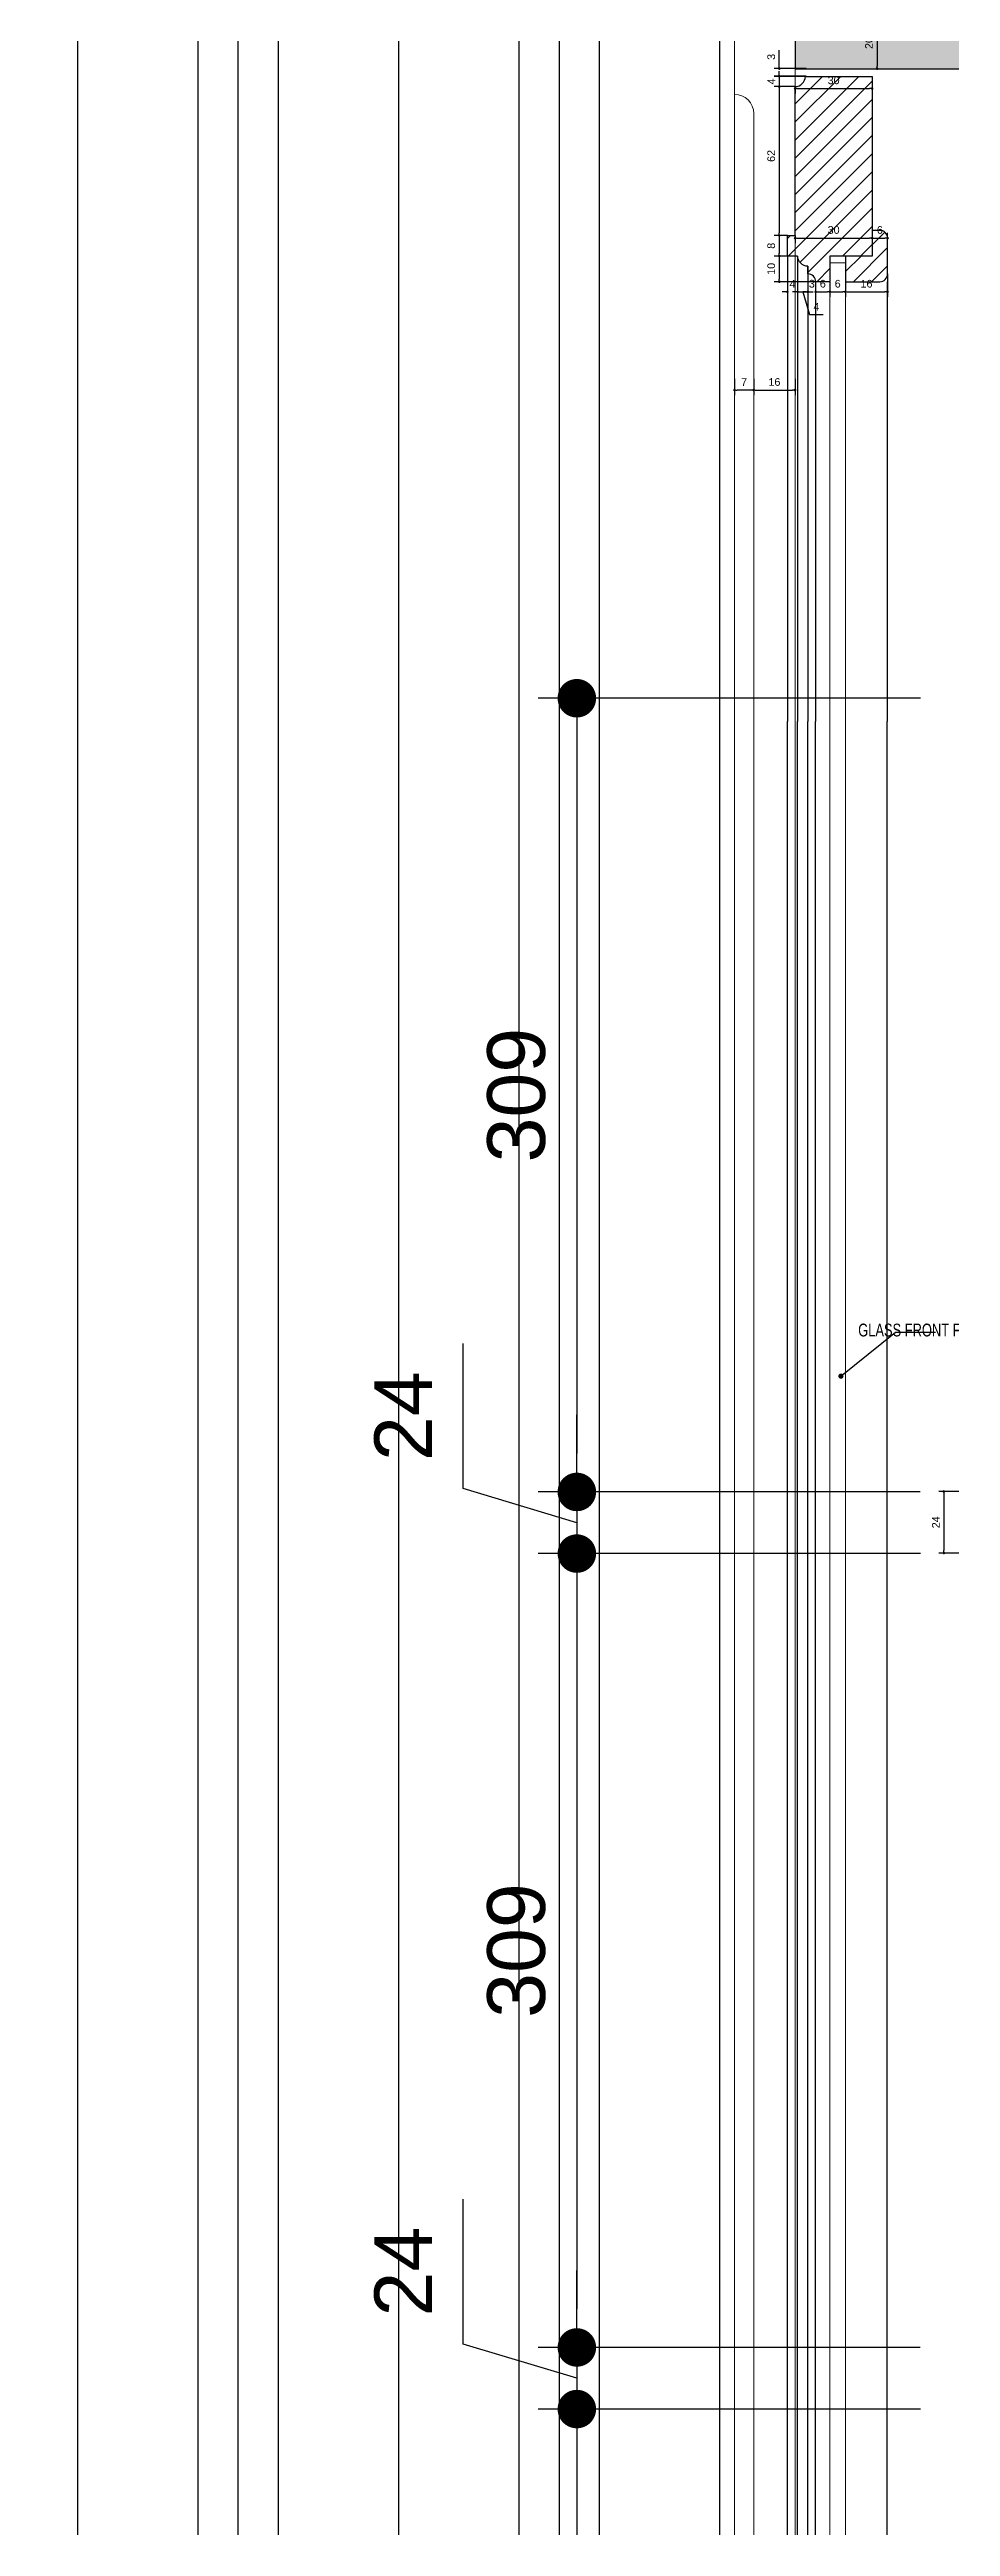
# Model space of a CAD drawing. Header units: inches. Extents: x 274057 to 444617, y 490067 to 635630.
# Drawn here: x 373036 to 373387, y 518202 to 519167 of the extents above; entities that cross this region are included whole.
import ezdxf

# ---------------------------------------------------------------- set-up
doc = ezdxf.new("R2010")
doc.units = ezdxf.units.IN
doc.header["$MEASUREMENT"] = 0
doc.linetypes.add('HIDDEN', pattern=[0.375, 0.25, -0.125])
for name, color, linetype in [('CQ curtains and frames', 252, 'Continuous'), ('CQ PANEL DIMENSION', 1, 'Continuous'), ('CQ Sheet text', 3, 'Continuous'), ('CQ SPOT DETAILS', 40, 'Continuous'), ('CQ Wood Section', 60, 'Continuous'), ('Layer7', 8, 'Continuous'), ('WOOD 01', 34, 'Continuous')]:
    doc.layers.add(name, color=color, linetype=linetype)
doc.layers.add('CQ wooh hatch', color=8, linetype='HIDDEN', lineweight=18)
doc.layers.add('Glass', color=4, linetype='Continuous', lineweight=0)
doc.styles.add('DIM 50', font='romans.shx', dxfattribs={"width": 0.75, "height": 100})
doc.styles.get("Standard").update_dxf_attribs({"font": 'arial.ttf'})
doc.dimstyles.new('chester 15', dxfattribs={"dimscale": 0.15, "dimtxt": 150, "dimasz": 100, "dimexe": 100, "dimexo": 0, "dimgap": 80, "dimtad": 1, "dimdec": 0, "dimzin": 0, "dimdsep": 46, "dimtxsty": 'Standard', "dimblk": 'DOT', "dimcen": 100, "dimclrd": 1, "dimclre": 1, "dimclrt": 3, "dimadec": 0, "dimazin": 0, "dimtfac": 1, "dimtdec": 0, "dimtofl": 0, "dimtmove": 0, "dimatfit": 3, "dimfxl": 1, "dimtolj": 1, "dimtzin": 0, "dimlwd": -1, "dimarcsym": 0})
doc.dimstyles.new('CQ 2', dxfattribs={"dimscale": 0.02, "dimtxt": 150, "dimasz": 50, "dimexe": 100, "dimexo": 0, "dimgap": 80, "dimtad": 1, "dimdec": 0, "dimzin": 0, "dimdsep": 46, "dimtxsty": 'Standard', "dimblk": 'DOT', "dimcen": 100, "dimclrd": 1, "dimclre": 1, "dimclrt": 3, "dimadec": 0, "dimazin": 0, "dimtfac": 1, "dimtdec": 0, "dimtofl": 0, "dimtmove": 0, "dimatfit": 3, "dimfxl": 1, "dimtolj": 1, "dimtzin": 0, "dimlwd": -1, "dimarcsym": 0})
doc.dimstyles.get("Standard").update_dxf_attribs({"dimtxt": 0.18, "dimasz": 0.18, "dimexe": 0.18, "dimexo": 0.0625, "dimgap": 0.09, "dimtad": 0, "dimtih": 1, "dimtoh": 1, "dimdec": 4, "dimzin": 0, "dimdsep": 46, "dimtxsty": 'Standard', "dimcen": 0.09, "dimadec": 0, "dimazin": 0, "dimtfac": 1, "dimtdec": 4, "dimtofl": 0, "dimtmove": 0, "dimatfit": 3, "dimfxl": 1, "dimtolj": 1, "dimtzin": 0, "dimarcsym": 0})

# ---------------------------------------------------------------- blocks, each defined once
blk = doc.blocks.new('_Dot')
at = {"color": 0, "linetype": 'ByBlock', "lineweight": -2}
blk.add_line((-0.5, 0), (-1, 0), dxfattribs=at)
at = {"color": 0, "linetype": 'ByBlock', "const_width": 0.5}
blk.add_lwpolyline([(-0.25, 0, 1), (0.25, 0, 1)], format="xyb", close=True, dxfattribs=at)
blk = doc.blocks.new('*D356')
at = {"layer": 'CQ PANEL DIMENSION', "color": 1, "lineweight": -2, "transparency": 16777216}
for p, q in [((373064.37, 519499.28), (372783.59, 519499.28)), ((373064.37, 516379.28), (372783.59, 516379.28))]:
    blk.add_line(p, q, dxfattribs=at)
at = {"layer": 'CQ PANEL DIMENSION', "color": 1, "transparency": 16777216}
blk.add_line((372798.59, 519484.28), (372798.59, 516394.28), dxfattribs=at)
at = {"layer": 'Defpoints', "color": 0, "transparency": 16777216}
for p in [(373064.37, 519499.28, 0), (372798.59, 516379.28), (373064.37, 516379.28, -0.02)]:
    blk.add_point(p, dxfattribs=at)
at = {"layer": 'CQ PANEL DIMENSION', "color": 1, "transparency": 16777216, "xscale": 15, "yscale": 15, "zscale": 15}
for p, rotation in [((372798.59, 519499.28), 90), ((372798.59, 516379.28), 270)]:
    blk.add_blockref('_Dot', p, dxfattribs=dict(at, rotation=rotation))
at = {"layer": 'CQ PANEL DIMENSION', "color": 3, "transparency": 16777216, "insert": (372775.1, 517939.28), "char_height": 22.5, "attachment_point": 5, "rotation": 90}
blk.add_mtext('\\A1;3120', dxfattribs=at)
blk = doc.blocks.new('tv cabinet section')
at = {"layer": 'CQ wooh hatch', "ltscale": 1000}
h = blk.add_hatch(dxfattribs=at)
h.set_pattern_fill('GOST_WOOD', color=256, angle=45, style=0)
h.set_pattern_definition([(135, (283.227, -8e-09), (4.242640687, 4.242640687), [10, -2]), (135, (286.055, -8e-09), (4.242640687, 4.242640687), [6, -1.5, 3, -1.5]), (135, (289.591, -0.707), (4.242640687, 4.242640687), [10, -2])])
h.paths.add_polyline_path([(363099.3, 519159.3), (363099.3, 519179.3), (362699.22, 519179.3), (362699.21, 517274.19), (362717.15, 517274.19), (362717.22, 519159.3)])
at = {"layer": 'Layer7'}
h = blk.add_hatch(dxfattribs=at)
h.set_pattern_fill('ANSI31', color=256, scale=40, angle=-90)
h.set_pattern_definition([(315, (-207868.993, 851314.7023), (3.535533906, 3.535533906), [])])
h.paths.add_polyline_path([(363099.3, 519152.3, -0.397359), (363095.3, 519156.3), (363069.3, 519156.3), (363069.3, 519086.3), (363079.72, 519086.3), (363085.72, 519086.3), (363085.72, 519076.3), (363091.3, 519076.3, -0.414214), (363094.3, 519079.3), (363094.3, 519082.3, 0.414214), (363098.3, 519086.3), (363102.3, 519086.3), (363102.3, 519094.3), (363099.3, 519094.3)])
h = blk.add_hatch(dxfattribs=at)
h.set_pattern_fill('ANSI31', color=256, scale=40, angle=-90)
h.set_pattern_definition([(315, (-207868.993, 851328.702), (3.535533906, 3.535533906), [])])
h.paths.add_polyline_path([(363063.3, 519079.3, 0.414214), (363066.3, 519076.3), (363069.3, 519076.3), (363079.72, 519076.3), (363079.72, 519086.3), (363069.3, 519086.3), (363069.3, 519096.3), (363066.3, 519096.3, 0.414214), (363063.3, 519093.3), (363063.3, 519086.3)])
at = {"color": 8, "elevation": 0.09}
for points in [[(363098.3, 519086.3), (363098.3, 518904.96)], [(363102.3, 519086.3), (363102.3, 518904.96)], [(363063.49, 519076.3), (363063.49, 518904.96)], [(363091.3, 519076.3), (363091.3, 518904.96)], [(363094.3, 519079.3), (363094.3, 518904.96)], [(363063.4, 517382.17), (363063.49, 518904.96)], [(363091.21, 517382.17), (363091.3, 518904.96)], [(363094.21, 517379.17), (363094.3, 518904.96)], [(363098.21, 517372.17), (363098.3, 518904.96)], [(363102.21, 517372.17), (363102.3, 518904.96)]]:
    blk.add_lwpolyline(points, dxfattribs=at)
at = {"layer": 'CQ Wood Section', "ltscale": 1000, "elevation": 0.09}
blk.add_lwpolyline([(362717.22, 519159.3), (362717.15, 517274.19), (362699.21, 517274.19), (362699.22, 519179.3), (363099.22, 519179.3), (363099.22, 519179.3), (363099.22, 519159.3), (363099.22, 519159.3), (362717.22, 519159.3)], dxfattribs=at)
blk.add_lwpolyline([(363085.72, 519076.3), (363091.3, 519076.3, -0.414214), (363094.3, 519079.3), (363094.3, 519082.3, 0.414214), (363098.3, 519086.3), (363102.3, 519086.3), (363102.3, 519094.3), (363099.3, 519094.3), (363099.3, 519152.3, -0.397359), (363095.3, 519156.3), (363069.3, 519156.3), (363069.3, 519086.3), (363079.72, 519086.3), (363079.72, 519086.3), (363085.72, 519086.3)], format="xyb", close=True, dxfattribs=at)
blk.add_lwpolyline([(363079.72, 519086.3), (363079.72, 519076.3), (363069.3, 519076.3), (363066.3, 519076.3, -0.414214), (363063.3, 519079.3), (363063.3, 519086.3), (363063.3, 519093.3, -0.414214), (363066.3, 519096.3), (363069.3, 519096.3), (363069.3, 519086.3), (363079.72, 519086.3), (363079.72, 519076.3)], format="xyb", dxfattribs=at)
at = {"layer": 'Glass', "color": 4, "elevation": 0.09}
for points in [[(363079.72, 518904.96), (363079.72, 519083.67), (363085.72, 519083.67), (363085.72, 518904.96)], [(363079.72, 518904.96), (363079.64, 517374.81), (363085.64, 517374.81), (363085.72, 518904.96)]]:
    blk.add_lwpolyline(points, dxfattribs=at)
at = {"layer": 'WOOD 01', "lineweight": 0, "ltscale": 500, "elevation": 0.09}
blk.add_lwpolyline([(363099.3, 517399.33), (363099.3, 519179.3), (363122.9, 519179.3), (363122.9, 517399.33), (363099.3, 517399.33)], dxfattribs=at)
blk.add_lwpolyline([(363122.9, 519149.3, 0.414141), (363115.4, 519141.8), (363115.4, 517426.83, 0.414214), (363122.9, 517419.33, 0.414214)], format="xyb", dxfattribs=at)
blk = doc.blocks.new('*D1733')
at = {"layer": 'CQ SPOT DETAILS', "color": 1, "lineweight": -2, "transparency": 16777216}
for p, q in [((373405.05, 518604.86), (373382.18, 518604.86)), ((373405.05, 518580.86), (373382.18, 518580.86))]:
    blk.add_line(p, q, dxfattribs=at)
at = {"layer": 'CQ SPOT DETAILS', "color": 1, "transparency": 16777216}
blk.add_line((373384.18, 518603.86), (373384.18, 518581.86), dxfattribs=at)
at = {"layer": 'Defpoints', "color": 0, "transparency": 16777216}
for p in [(373405.05, 518604.86, 0.07), (373384.18, 518580.86), (373405.05, 518580.86, 0.07)]:
    blk.add_point(p, dxfattribs=at)
at = {"layer": 'CQ SPOT DETAILS', "color": 1, "transparency": 16777216}
for p, rotation in [((373384.18, 518604.86), 90), ((373384.18, 518580.86), 270)]:
    blk.add_blockref('_Dot', p, dxfattribs=dict(at, rotation=rotation))
at = {"layer": 'CQ SPOT DETAILS', "color": 3, "transparency": 16777216, "insert": (373381.07, 518592.86), "char_height": 3, "attachment_point": 5, "rotation": 90}
blk.add_mtext('\\A1;24', dxfattribs=at)
blk = doc.blocks.new('*D1735')
at = {"layer": 'CQ PANEL DIMENSION', "color": 1, "lineweight": -2, "transparency": 16777216}
for p, q in [((373375.13, 518913.93), (373226.28, 518913.93)), ((373374.99, 518604.66), (373226.28, 518604.66))]:
    blk.add_line(p, q, dxfattribs=at)
at = {"layer": 'CQ PANEL DIMENSION', "color": 1, "transparency": 16777216}
blk.add_line((373241.28, 518898.93), (373241.28, 518619.66), dxfattribs=at)
at = {"layer": 'Defpoints', "color": 0, "transparency": 16777216}
for p in [(373375.13, 518913.93, 0), (373241.28, 518604.66), (373374.99, 518604.66, -0.03)]:
    blk.add_point(p, dxfattribs=at)
at = {"layer": 'CQ PANEL DIMENSION', "color": 1, "transparency": 16777216, "xscale": 15, "yscale": 15, "zscale": 15}
for p, rotation in [((373241.28, 518913.93), 90), ((373241.28, 518604.66), 270)]:
    blk.add_blockref('_Dot', p, dxfattribs=dict(at, rotation=rotation))
at = {"layer": 'CQ PANEL DIMENSION', "color": 3, "transparency": 16777216, "insert": (373217.79, 518759.29), "char_height": 22.5, "attachment_point": 5, "rotation": 90}
blk.add_mtext('\\A1;309', dxfattribs=at)
blk = doc.blocks.new('*D1736')
at = {"layer": 'CQ PANEL DIMENSION', "color": 1, "transparency": 16777216}
for p, q in [((373196.99, 518605.95), (373196.99, 518662.47)), ((373241.28, 518619.66), (373241.28, 518634.66)), ((373241.28, 518592.66), (373196.99, 518605.95)), ((373241.28, 518604.66), (373241.28, 518580.65)), ((373241.28, 518565.65), (373241.28, 518550.65))]:
    blk.add_line(p, q, dxfattribs=at)
at = {"layer": 'CQ PANEL DIMENSION', "color": 1, "lineweight": -2, "transparency": 16777216}
for p, q in [((373374.99, 518604.66), (373226.28, 518604.66)), ((373375.13, 518580.65), (373226.28, 518580.65))]:
    blk.add_line(p, q, dxfattribs=at)
at = {"layer": 'Defpoints', "color": 0, "transparency": 16777216}
for p in [(373374.99, 518604.66, -0.03), (373241.28, 518580.65), (373375.13, 518580.65, -0.03)]:
    blk.add_point(p, dxfattribs=at)
at = {"layer": 'CQ PANEL DIMENSION', "color": 1, "transparency": 16777216, "xscale": 15, "yscale": 15, "zscale": 15}
for p, rotation in [((373241.28, 518604.66), 270), ((373241.28, 518580.65), 90)]:
    blk.add_blockref('_Dot', p, dxfattribs=dict(at, rotation=rotation))
at = {"layer": 'CQ PANEL DIMENSION', "color": 3, "transparency": 16777216, "insert": (373173.69, 518634.21), "char_height": 22.5, "attachment_point": 5, "rotation": 90}
blk.add_mtext('\\A1;24', dxfattribs=at)
blk = doc.blocks.new('*D1737')
at = {"layer": 'CQ PANEL DIMENSION', "color": 1, "lineweight": -2, "transparency": 16777216}
for p, q in [((373375.13, 518580.65), (373226.28, 518580.65)), ((373374.99, 518271.32), (373226.28, 518271.32))]:
    blk.add_line(p, q, dxfattribs=at)
at = {"layer": 'CQ PANEL DIMENSION', "color": 1, "transparency": 16777216}
blk.add_line((373241.28, 518565.65), (373241.28, 518286.32), dxfattribs=at)
at = {"layer": 'Defpoints', "color": 0, "transparency": 16777216}
for p in [(373375.13, 518580.65, -0.03), (373241.28, 518271.32), (373374.99, 518271.32, -0.05)]:
    blk.add_point(p, dxfattribs=at)
at = {"layer": 'CQ PANEL DIMENSION', "color": 1, "transparency": 16777216, "xscale": 15, "yscale": 15, "zscale": 15}
for p, rotation in [((373241.28, 518580.65), 90), ((373241.28, 518271.32), 270)]:
    blk.add_blockref('_Dot', p, dxfattribs=dict(at, rotation=rotation))
at = {"layer": 'CQ PANEL DIMENSION', "color": 3, "transparency": 16777216, "insert": (373217.79, 518425.98), "char_height": 22.5, "attachment_point": 5, "rotation": 90}
blk.add_mtext('\\A1;309', dxfattribs=at)
blk = doc.blocks.new('*D1738')
at = {"layer": 'CQ PANEL DIMENSION', "color": 1, "transparency": 16777216}
for p, q in [((373196.99, 518272.6), (373196.99, 518329.12)), ((373241.28, 518286.32), (373241.28, 518301.32)), ((373241.28, 518259.31), (373196.99, 518272.6)), ((373241.28, 518271.32), (373241.28, 518247.31)), ((373241.28, 518232.31), (373241.28, 518217.31))]:
    blk.add_line(p, q, dxfattribs=at)
at = {"layer": 'CQ PANEL DIMENSION', "color": 1, "lineweight": -2, "transparency": 16777216}
for p, q in [((373374.99, 518271.32), (373226.28, 518271.32)), ((373375.13, 518247.31), (373226.28, 518247.31))]:
    blk.add_line(p, q, dxfattribs=at)
at = {"layer": 'Defpoints', "color": 0, "transparency": 16777216}
for p in [(373374.99, 518271.32, -0.05), (373241.28, 518247.31), (373375.13, 518247.31, -0.05)]:
    blk.add_point(p, dxfattribs=at)
at = {"layer": 'CQ PANEL DIMENSION', "color": 1, "transparency": 16777216, "xscale": 15, "yscale": 15, "zscale": 15}
for p, rotation in [((373241.28, 518271.32), 270), ((373241.28, 518247.31), 90)]:
    blk.add_blockref('_Dot', p, dxfattribs=dict(at, rotation=rotation))
at = {"layer": 'CQ PANEL DIMENSION', "color": 3, "transparency": 16777216, "insert": (373173.69, 518300.86), "char_height": 22.5, "attachment_point": 5, "rotation": 90}
blk.add_mtext('\\A1;24', dxfattribs=at)
blk = doc.blocks.new('*D1739')
at = {"layer": 'CQ PANEL DIMENSION', "color": 1, "lineweight": -2, "transparency": 16777216}
for p, q in [((373375.13, 518247.31), (373226.28, 518247.31)), ((373375.58, 517937.9), (373226.28, 517937.9))]:
    blk.add_line(p, q, dxfattribs=at)
at = {"layer": 'CQ PANEL DIMENSION', "color": 1, "transparency": 16777216}
blk.add_line((373241.28, 518232.31), (373241.28, 517952.9), dxfattribs=at)
at = {"layer": 'Defpoints', "color": 0, "transparency": 16777216}
for p in [(373375.13, 518247.31, -0.05), (373241.28, 517937.9), (373375.58, 517937.9, -0.07)]:
    blk.add_point(p, dxfattribs=at)
at = {"layer": 'CQ PANEL DIMENSION', "color": 1, "transparency": 16777216, "xscale": 15, "yscale": 15, "zscale": 15}
for p, rotation in [((373241.28, 518247.31), 90), ((373241.28, 517937.9), 270)]:
    blk.add_blockref('_Dot', p, dxfattribs=dict(at, rotation=rotation))
at = {"layer": 'CQ PANEL DIMENSION', "color": 3, "transparency": 16777216, "insert": (373217.79, 518092.6), "char_height": 22.5, "attachment_point": 5, "rotation": 90}
blk.add_mtext('\\A1;309', dxfattribs=at)
blk = doc.blocks.new('*D1720')
at = {"layer": 'CQ SPOT DETAILS', "color": 1, "lineweight": -2, "transparency": 16777216}
for p, q in [((373358.16, 519179.24), (373360.16, 519179.24)), ((373358.16, 519159.24), (373360.16, 519159.24))]:
    blk.add_line(p, q, dxfattribs=at)
at = {"layer": 'CQ SPOT DETAILS', "color": 1, "transparency": 16777216}
blk.add_line((373358.16, 519178.24), (373358.16, 519160.24), dxfattribs=at)
at = {"layer": 'Defpoints', "color": 0, "transparency": 16777216}
for p in [(373358.16, 519179.24, 0), (373358.16, 519159.24, 0), (373358.16, 519159.24)]:
    blk.add_point(p, dxfattribs=at)
at = {"layer": 'CQ SPOT DETAILS', "color": 1, "transparency": 16777216}
for p, rotation in [((373358.16, 519179.24), 90), ((373358.16, 519159.24), 270)]:
    blk.add_blockref('_Dot', p, dxfattribs=dict(at, rotation=rotation))
at = {"layer": 'CQ SPOT DETAILS', "color": 3, "transparency": 16777216, "insert": (373355.03, 519169.24), "char_height": 3, "attachment_point": 5, "rotation": 90}
blk.add_mtext('\\A1;20', dxfattribs=at)
blk = doc.blocks.new('*D1723')
at = {"layer": 'CQ SPOT DETAILS', "color": 1, "lineweight": -2, "transparency": 16777216}
for p, q in [((373302.64, 519038.38), (373302.64, 519032.02)), ((373310.14, 519038.38), (373310.14, 519032.02))]:
    blk.add_line(p, q, dxfattribs=at)
at = {"layer": 'CQ SPOT DETAILS', "color": 1, "transparency": 16777216}
blk.add_line((373309.14, 519034.02), (373303.64, 519034.02), dxfattribs=at)
at = {"layer": 'Defpoints', "color": 0, "transparency": 16777216}
for p in [(373302.64, 519038.38, 0), (373310.14, 519038.38, 0), (373302.64, 519034.02)]:
    blk.add_point(p, dxfattribs=at)
at = {"layer": 'CQ SPOT DETAILS', "color": 1, "transparency": 16777216, "rotation": 180}
blk.add_blockref('_Dot', (373302.64, 519034.02), dxfattribs=at)
at = {"layer": 'CQ SPOT DETAILS', "color": 1, "transparency": 16777216}
blk.add_blockref('_Dot', (373310.14, 519034.02), dxfattribs=at)
at = {"layer": 'CQ SPOT DETAILS', "color": 3, "transparency": 16777216, "insert": (373306.39, 519037.12), "char_height": 3, "attachment_point": 5}
blk.add_mtext('\\A1;7', dxfattribs=at)
blk = doc.blocks.new('*D1791')
at = {"layer": 'CQ SPOT DETAILS', "color": 1, "lineweight": -2, "transparency": 16777216}
for p, q in [((373326.25, 519152.24), (373326.25, 519149.54)), ((373356.25, 519152.24), (373356.25, 519149.54))]:
    blk.add_line(p, q, dxfattribs=at)
at = {"layer": 'CQ SPOT DETAILS', "color": 1, "transparency": 16777216}
blk.add_line((373327.25, 519151.54), (373355.25, 519151.54), dxfattribs=at)
at = {"layer": 'Defpoints', "color": 0, "transparency": 16777216}
for p in [(373326.25, 519152.24, 0), (373356.25, 519152.24, 0), (373356.25, 519151.54)]:
    blk.add_point(p, dxfattribs=at)
at = {"layer": 'CQ SPOT DETAILS', "color": 1, "transparency": 16777216, "rotation": 180}
blk.add_blockref('_Dot', (373326.25, 519151.54), dxfattribs=at)
at = {"layer": 'CQ SPOT DETAILS', "color": 1, "transparency": 16777216}
blk.add_blockref('_Dot', (373356.25, 519151.54), dxfattribs=at)
at = {"layer": 'CQ SPOT DETAILS', "color": 3, "transparency": 16777216, "insert": (373341.25, 519154.67), "char_height": 3, "attachment_point": 5}
blk.add_mtext('\\A1;30', dxfattribs=at)
blk = doc.blocks.new('*D1725')
at = {"layer": 'CQ SPOT DETAILS', "color": 1, "lineweight": -2, "transparency": 16777216}
for p, q in [((373330.25, 519156.24), (373318.1, 519156.24)), ((373326.25, 519152.24), (373318.1, 519152.24))]:
    blk.add_line(p, q, dxfattribs=at)
at = {"layer": 'CQ SPOT DETAILS', "color": 1, "transparency": 16777216}
for p, q in [((373320.1, 519157.24), (373320.1, 519158.24)), ((373320.1, 519151.24), (373320.1, 519150.24))]:
    blk.add_line(p, q, dxfattribs=at)
at = {"layer": 'Defpoints', "color": 0, "transparency": 16777216}
for p in [(373320.1, 519156.24), (373326.25, 519152.24, 0), (373330.25, 519156.24, 0)]:
    blk.add_point(p, dxfattribs=at)
at = {"layer": 'CQ SPOT DETAILS', "color": 1, "transparency": 16777216}
for p, rotation in [((373320.1, 519156.24), 270), ((373320.1, 519152.24), 90)]:
    blk.add_blockref('_Dot', p, dxfattribs=dict(at, rotation=rotation))
at = {"layer": 'CQ SPOT DETAILS', "color": 3, "transparency": 16777216, "insert": (373317, 519154.24), "char_height": 3, "attachment_point": 5, "rotation": 90}
blk.add_mtext('\\A1;4', dxfattribs=at)
blk = doc.blocks.new('*D1726')
at = {"layer": 'CQ SPOT DETAILS', "color": 1, "lineweight": -2, "transparency": 16777216}
for p, q in [((373326.2, 519156.24), (373318.1, 519156.24)), ((373322.2, 519094.24), (373318.1, 519094.24))]:
    blk.add_line(p, q, dxfattribs=at)
at = {"layer": 'CQ SPOT DETAILS', "color": 1, "transparency": 16777216}
blk.add_line((373320.1, 519155.24), (373320.1, 519095.24), dxfattribs=at)
at = {"layer": 'Defpoints', "color": 0, "transparency": 16777216}
for p in [(373326.2, 519156.24, 0), (373320.1, 519094.24), (373322.2, 519094.24)]:
    blk.add_point(p, dxfattribs=at)
at = {"layer": 'CQ SPOT DETAILS', "color": 1, "transparency": 16777216}
for p, rotation in [((373320.1, 519156.24), 90), ((373320.1, 519094.24), 270)]:
    blk.add_blockref('_Dot', p, dxfattribs=dict(at, rotation=rotation))
at = {"layer": 'CQ SPOT DETAILS', "color": 3, "transparency": 16777216, "insert": (373316.96, 519125.24), "char_height": 3, "attachment_point": 5, "rotation": 90}
blk.add_mtext('\\A1;62', dxfattribs=at)
blk = doc.blocks.new('*D1727')
at = {"layer": 'CQ SPOT DETAILS', "color": 1, "lineweight": -2, "transparency": 16777216}
for p, q in [((373323.25, 519094.24), (373318.1, 519094.24)), ((373323.25, 519086.24), (373318.1, 519086.24))]:
    blk.add_line(p, q, dxfattribs=at)
at = {"layer": 'CQ SPOT DETAILS', "color": 1, "transparency": 16777216}
blk.add_line((373320.1, 519093.24), (373320.1, 519087.24), dxfattribs=at)
at = {"layer": 'Defpoints', "color": 0, "transparency": 16777216}
for p in [(373323.25, 519094.24, 0), (373320.1, 519086.24), (373323.25, 519086.24, 0)]:
    blk.add_point(p, dxfattribs=at)
at = {"layer": 'CQ SPOT DETAILS', "color": 1, "transparency": 16777216}
for p, rotation in [((373320.1, 519094.24), 90), ((373320.1, 519086.24), 270)]:
    blk.add_blockref('_Dot', p, dxfattribs=dict(at, rotation=rotation))
at = {"layer": 'CQ SPOT DETAILS', "color": 3, "transparency": 16777216, "insert": (373316.96, 519090.24), "char_height": 3, "attachment_point": 5, "rotation": 90}
blk.add_mtext('\\A1;8', dxfattribs=at)
blk = doc.blocks.new('*D1728')
at = {"layer": 'CQ SPOT DETAILS', "color": 1, "lineweight": -2, "transparency": 16777216}
for p, q in [((373323.25, 519086.24), (373318.1, 519086.24)), ((373334.25, 519076.24), (373318.1, 519076.24))]:
    blk.add_line(p, q, dxfattribs=at)
at = {"layer": 'CQ SPOT DETAILS', "color": 1, "transparency": 16777216}
blk.add_line((373320.1, 519085.24), (373320.1, 519077.24), dxfattribs=at)
at = {"layer": 'Defpoints', "color": 0, "transparency": 16777216}
for p in [(373323.25, 519086.24, 0), (373320.1, 519076.24), (373334.25, 519076.24, 0)]:
    blk.add_point(p, dxfattribs=at)
at = {"layer": 'CQ SPOT DETAILS', "color": 1, "transparency": 16777216}
for p, rotation in [((373320.1, 519086.24), 90), ((373320.1, 519076.24), 270)]:
    blk.add_blockref('_Dot', p, dxfattribs=dict(at, rotation=rotation))
at = {"layer": 'CQ SPOT DETAILS', "color": 3, "transparency": 16777216, "insert": (373316.96, 519081.24), "char_height": 3, "attachment_point": 5, "rotation": 90}
blk.add_mtext('\\A1;10', dxfattribs=at)
blk = doc.blocks.new('*D1792')
at = {"layer": 'CQ SPOT DETAILS', "color": 1, "lineweight": -2, "transparency": 16777216}
for p, q in [((373310.14, 519038.38), (373310.14, 519032.02)), ((373326.25, 519038.38), (373326.25, 519032.02))]:
    blk.add_line(p, q, dxfattribs=at)
at = {"layer": 'CQ SPOT DETAILS', "color": 1, "transparency": 16777216}
blk.add_line((373311.14, 519034.02), (373325.25, 519034.02), dxfattribs=at)
at = {"layer": 'Defpoints', "color": 0, "transparency": 16777216}
for p in [(373310.14, 519038.38, 0), (373326.25, 519038.38, 0), (373326.25, 519034.02)]:
    blk.add_point(p, dxfattribs=at)
at = {"layer": 'CQ SPOT DETAILS', "color": 1, "transparency": 16777216, "rotation": 180}
blk.add_blockref('_Dot', (373310.14, 519034.02), dxfattribs=at)
at = {"layer": 'CQ SPOT DETAILS', "color": 1, "transparency": 16777216}
blk.add_blockref('_Dot', (373326.25, 519034.02), dxfattribs=at)
at = {"layer": 'CQ SPOT DETAILS', "color": 3, "transparency": 16777216, "insert": (373318.2, 519037.15), "char_height": 3, "attachment_point": 5}
blk.add_mtext('\\A1;16', dxfattribs=at)
blk = doc.blocks.new('*D1793')
at = {"layer": 'CQ SPOT DETAILS', "color": 1, "lineweight": -2, "transparency": 16777216}
for p, q in [((373323.25, 519086.24), (373323.25, 519070.29)), ((373327.25, 519086.24), (373327.25, 519070.29))]:
    blk.add_line(p, q, dxfattribs=at)
at = {"layer": 'CQ SPOT DETAILS', "color": 1, "transparency": 16777216}
for p, q in [((373322.25, 519072.29), (373321.25, 519072.29)), ((373328.25, 519072.29), (373329.25, 519072.29))]:
    blk.add_line(p, q, dxfattribs=at)
at = {"layer": 'Defpoints', "color": 0, "transparency": 16777216}
for p in [(373323.25, 519086.24, 0), (373327.25, 519086.24, 0), (373327.25, 519072.29)]:
    blk.add_point(p, dxfattribs=at)
at = {"layer": 'CQ SPOT DETAILS', "color": 1, "transparency": 16777216}
blk.add_blockref('_Dot', (373323.25, 519072.29), dxfattribs=at)
at = {"layer": 'CQ SPOT DETAILS', "color": 1, "transparency": 16777216, "rotation": 180}
blk.add_blockref('_Dot', (373327.25, 519072.29), dxfattribs=at)
at = {"layer": 'CQ SPOT DETAILS', "color": 3, "transparency": 16777216, "insert": (373325.25, 519075.39), "char_height": 3, "attachment_point": 5}
blk.add_mtext('\\A1;4', dxfattribs=at)
blk = doc.blocks.new('*D1794')
at = {"layer": 'CQ SPOT DETAILS', "color": 1, "lineweight": -2, "transparency": 16777216}
for p, q in [((373327.25, 519086.24), (373327.25, 519070.29)), ((373331.25, 519082.24), (373331.25, 519070.29))]:
    blk.add_line(p, q, dxfattribs=at)
at = {"layer": 'CQ SPOT DETAILS', "color": 1, "transparency": 16777216}
for p, q in [((373326.25, 519072.29), (373325.25, 519072.29)), ((373327.25, 519072.29), (373331.25, 519072.29)), ((373329.25, 519072.29), (373331.92, 519063.39)), ((373332.25, 519072.29), (373333.25, 519072.29)), ((373331.92, 519063.39), (373337.2, 519063.39))]:
    blk.add_line(p, q, dxfattribs=at)
at = {"layer": 'Defpoints', "color": 0, "transparency": 16777216}
for p in [(373327.25, 519086.24, 0), (373331.25, 519082.24), (373331.25, 519072.29)]:
    blk.add_point(p, dxfattribs=at)
at = {"layer": 'CQ SPOT DETAILS', "color": 1, "transparency": 16777216}
blk.add_blockref('_Dot', (373327.25, 519072.29), dxfattribs=at)
at = {"layer": 'CQ SPOT DETAILS', "color": 1, "transparency": 16777216, "rotation": 180}
blk.add_blockref('_Dot', (373331.25, 519072.29), dxfattribs=at)
at = {"layer": 'CQ SPOT DETAILS', "color": 3, "transparency": 16777216, "insert": (373334.56, 519066.49), "char_height": 3, "attachment_point": 5}
blk.add_mtext('\\A1;4', dxfattribs=at)
blk = doc.blocks.new('*D1795')
at = {"layer": 'CQ SPOT DETAILS', "color": 1, "lineweight": -2, "transparency": 16777216}
for p, q in [((373331.25, 519082.24), (373331.25, 519070.29)), ((373334.25, 519076.24), (373334.25, 519070.29))]:
    blk.add_line(p, q, dxfattribs=at)
at = {"layer": 'CQ SPOT DETAILS', "color": 1, "transparency": 16777216}
for p, q in [((373330.25, 519072.29), (373329.25, 519072.29)), ((373335.25, 519072.29), (373336.25, 519072.29))]:
    blk.add_line(p, q, dxfattribs=at)
at = {"layer": 'Defpoints', "color": 0, "transparency": 16777216}
for p in [(373331.25, 519082.24), (373334.25, 519076.24, 0), (373334.25, 519072.29)]:
    blk.add_point(p, dxfattribs=at)
at = {"layer": 'CQ SPOT DETAILS', "color": 1, "transparency": 16777216}
blk.add_blockref('_Dot', (373331.25, 519072.29), dxfattribs=at)
at = {"layer": 'CQ SPOT DETAILS', "color": 1, "transparency": 16777216, "rotation": 180}
blk.add_blockref('_Dot', (373334.25, 519072.29), dxfattribs=at)
at = {"layer": 'CQ SPOT DETAILS', "color": 3, "transparency": 16777216, "insert": (373332.75, 519075.43), "char_height": 3, "attachment_point": 5}
blk.add_mtext('\\A1;3', dxfattribs=at)
blk = doc.blocks.new('*D1796')
at = {"layer": 'CQ SPOT DETAILS', "color": 1, "lineweight": -2, "transparency": 16777216}
for p, q in [((373334.25, 519076.24), (373334.25, 519070.29)), ((373339.83, 519076.24), (373339.83, 519070.29))]:
    blk.add_line(p, q, dxfattribs=at)
at = {"layer": 'CQ SPOT DETAILS', "color": 1, "transparency": 16777216}
blk.add_line((373335.25, 519072.29), (373338.83, 519072.29), dxfattribs=at)
at = {"layer": 'Defpoints', "color": 0, "transparency": 16777216}
for p in [(373334.25, 519076.24, 0), (373339.83, 519076.24, 0), (373339.83, 519072.29)]:
    blk.add_point(p, dxfattribs=at)
at = {"layer": 'CQ SPOT DETAILS', "color": 1, "transparency": 16777216, "rotation": 180}
blk.add_blockref('_Dot', (373334.25, 519072.29), dxfattribs=at)
at = {"layer": 'CQ SPOT DETAILS', "color": 1, "transparency": 16777216}
blk.add_blockref('_Dot', (373339.83, 519072.29), dxfattribs=at)
at = {"layer": 'CQ SPOT DETAILS', "color": 3, "transparency": 16777216, "insert": (373337.04, 519075.43), "char_height": 3, "attachment_point": 5}
blk.add_mtext('\\A1;6', dxfattribs=at)
blk = doc.blocks.new('*D1797')
at = {"layer": 'CQ SPOT DETAILS', "color": 1, "lineweight": -2, "transparency": 16777216}
for p, q in [((373339.83, 519076.24), (373339.83, 519070.29)), ((373345.83, 519076.24), (373345.83, 519070.29))]:
    blk.add_line(p, q, dxfattribs=at)
at = {"layer": 'CQ SPOT DETAILS', "color": 1, "transparency": 16777216}
blk.add_line((373340.83, 519072.29), (373344.83, 519072.29), dxfattribs=at)
at = {"layer": 'Defpoints', "color": 0, "transparency": 16777216}
for p in [(373339.83, 519076.24, 0), (373345.83, 519076.24), (373345.83, 519072.29)]:
    blk.add_point(p, dxfattribs=at)
at = {"layer": 'CQ SPOT DETAILS', "color": 1, "transparency": 16777216, "rotation": 180}
blk.add_blockref('_Dot', (373339.83, 519072.29), dxfattribs=at)
at = {"layer": 'CQ SPOT DETAILS', "color": 1, "transparency": 16777216}
blk.add_blockref('_Dot', (373345.83, 519072.29), dxfattribs=at)
at = {"layer": 'CQ SPOT DETAILS', "color": 3, "transparency": 16777216, "insert": (373342.83, 519075.43), "char_height": 3, "attachment_point": 5}
blk.add_mtext('\\A1;6', dxfattribs=at)
blk = doc.blocks.new('*D1798')
at = {"layer": 'CQ SPOT DETAILS', "color": 1, "lineweight": -2, "transparency": 16777216}
for p, q in [((373345.83, 519076.24), (373345.83, 519070.29)), ((373362.25, 519079.24), (373362.25, 519070.29))]:
    blk.add_line(p, q, dxfattribs=at)
at = {"layer": 'CQ SPOT DETAILS', "color": 1, "transparency": 16777216}
blk.add_line((373346.83, 519072.29), (373361.25, 519072.29), dxfattribs=at)
at = {"layer": 'Defpoints', "color": 0, "transparency": 16777216}
for p in [(373345.83, 519076.24), (373362.25, 519079.24), (373362.25, 519072.29)]:
    blk.add_point(p, dxfattribs=at)
at = {"layer": 'CQ SPOT DETAILS', "color": 1, "transparency": 16777216, "rotation": 180}
blk.add_blockref('_Dot', (373345.83, 519072.29), dxfattribs=at)
at = {"layer": 'CQ SPOT DETAILS', "color": 1, "transparency": 16777216}
blk.add_blockref('_Dot', (373362.25, 519072.29), dxfattribs=at)
at = {"layer": 'CQ SPOT DETAILS', "color": 3, "transparency": 16777216, "insert": (373354.04, 519075.43), "char_height": 3, "attachment_point": 5}
blk.add_mtext('\\A1;16', dxfattribs=at)
blk = doc.blocks.new('*D1799')
at = {"layer": 'CQ SPOT DETAILS', "color": 1, "lineweight": -2, "transparency": 16777216}
for p, q in [((373326.25, 519094.24), (373326.25, 519091.24)), ((373356.25, 519094.24), (373356.25, 519091.24))]:
    blk.add_line(p, q, dxfattribs=at)
at = {"layer": 'CQ SPOT DETAILS', "color": 1, "transparency": 16777216}
blk.add_line((373327.25, 519093.24), (373355.25, 519093.24), dxfattribs=at)
at = {"layer": 'Defpoints', "color": 0, "transparency": 16777216}
for p in [(373326.25, 519094.24, 0), (373356.25, 519094.24, 0), (373356.25, 519093.24)]:
    blk.add_point(p, dxfattribs=at)
at = {"layer": 'CQ SPOT DETAILS', "color": 1, "transparency": 16777216, "rotation": 180}
blk.add_blockref('_Dot', (373326.25, 519093.24), dxfattribs=at)
at = {"layer": 'CQ SPOT DETAILS', "color": 1, "transparency": 16777216}
blk.add_blockref('_Dot', (373356.25, 519093.24), dxfattribs=at)
at = {"layer": 'CQ SPOT DETAILS', "color": 3, "transparency": 16777216, "insert": (373341.25, 519096.38), "char_height": 3, "attachment_point": 5}
blk.add_mtext('\\A1;30', dxfattribs=at)
blk = doc.blocks.new('*D1800')
at = {"layer": 'CQ SPOT DETAILS', "color": 1, "lineweight": -2, "transparency": 16777216}
for p, q in [((373356.25, 519094.24), (373356.25, 519091.24)), ((373362.25, 519089.74), (373362.25, 519095.24))]:
    blk.add_line(p, q, dxfattribs=at)
at = {"layer": 'CQ SPOT DETAILS', "color": 1, "transparency": 16777216}
blk.add_line((373357.25, 519093.24), (373361.25, 519093.24), dxfattribs=at)
at = {"layer": 'Defpoints', "color": 0, "transparency": 16777216}
for p in [(373356.25, 519094.24, 0), (373362.25, 519093.24), (373362.25, 519089.74)]:
    blk.add_point(p, dxfattribs=at)
at = {"layer": 'CQ SPOT DETAILS', "color": 1, "transparency": 16777216, "rotation": 180}
blk.add_blockref('_Dot', (373356.25, 519093.24), dxfattribs=at)
at = {"layer": 'CQ SPOT DETAILS', "color": 1, "transparency": 16777216}
blk.add_blockref('_Dot', (373362.25, 519093.24), dxfattribs=at)
at = {"layer": 'CQ SPOT DETAILS', "color": 3, "transparency": 16777216, "insert": (373359.25, 519096.38), "char_height": 3, "attachment_point": 5}
blk.add_mtext('\\A1;6', dxfattribs=at)
blk = doc.blocks.new('*D1729')
at = {"layer": 'CQ SPOT DETAILS', "color": 1, "transparency": 16777216}
for p, q in [((373320.1, 519160.26), (373320.1, 519166.42)), ((373320.1, 519155.26), (373320.1, 519154.26))]:
    blk.add_line(p, q, dxfattribs=at)
at = {"layer": 'CQ SPOT DETAILS', "color": 1, "lineweight": -2, "transparency": 16777216}
for p, q in [((373330.5, 519159.26), (373318.1, 519159.26)), ((373330.5, 519156.26), (373318.1, 519156.26))]:
    blk.add_line(p, q, dxfattribs=at)
at = {"layer": 'Defpoints', "color": 0, "transparency": 16777216}
for p in [(373320.1, 519159.26), (373330.5, 519159.26, 0), (373330.5, 519156.26, 0)]:
    blk.add_point(p, dxfattribs=at)
at = {"layer": 'CQ SPOT DETAILS', "color": 1, "transparency": 16777216}
for p, rotation in [((373320.1, 519159.26), 270), ((373320.1, 519156.26), 90)]:
    blk.add_blockref('_Dot', p, dxfattribs=dict(at, rotation=rotation))
at = {"layer": 'CQ SPOT DETAILS', "color": 3, "transparency": 16777216, "insert": (373316.96, 519163.84), "char_height": 3, "attachment_point": 5, "rotation": 90}
blk.add_mtext('\\A1;3', dxfattribs=at)

msp = doc.modelspace()

# ---------------------------------------------------------------- hatches: boundary and pattern name
at = {"layer": 'CQ curtains and frames', "linetype": 'ByBlock', "ltscale": 200}
h = msp.add_hatch(dxfattribs=at)
h.set_pattern_fill('PLASTI,_O', color=256, scale=500, angle=90)
h.set_pattern_definition([(90, (0, 0), (-125, 8e-15), []), (90, (-15.62, 1e-15), (-125, 8e-15), []), (90, (-31.25, 2e-15), (-125, 8e-15), []), (90, (-78.12, 5e-15), (-125, 8e-15), [])])
edge = h.paths.add_edge_path()
edge.add_line((373323.36, 519299.52), (367719.94, 519299.29))
edge.add_line((367719.94, 519299.29), (367719.94, 517299.17))
edge.add_line((367719.94, 517299.17), (369386.28, 517299.17))
edge.add_line((369386.28, 517299.17), (369386.28, 518899.28))
edge.add_line((369386.28, 518899.28), (369366.28, 518899.28))
edge.add_line((369366.28, 518899.28), (369356.28, 519036.78))
edge.add_line((369356.28, 519036.78), (369344.78, 519036.78))
edge.add_line((369344.78, 519036.78), (369344.78, 519054.03))
edge.add_line((369344.78, 519054.03), (369333.28, 519054.03))
edge.add_arc((369295.71, 519066.31), 39.52, 341.9049, 445.54722)
edge.add_line((369298.78, 519105.71), (369298.78, 519122.96))
edge.add_line((369298.78, 519122.96), (371733.78, 519122.96))
edge.add_line((371733.78, 519122.96), (371733.78, 519105.71))
edge.add_arc((371734.73, 519069.92), 35.81, 91.52127, 206.33706)
edge.add_line((371702.64, 519054.03), (371687.78, 519054.03))
edge.add_line((371687.78, 519054.03), (371687.78, 519036.78))
edge.add_line((371687.78, 519036.78), (371676.28, 519036.78))
edge.add_line((371676.28, 519036.78), (371676.28, 518979.28))
edge.add_line((371676.28, 518979.28), (371666.28, 518979.28))
edge.add_line((371666.28, 518979.28), (371666.28, 518899.28))
edge.add_line((371666.28, 518899.28), (371644.17, 518899.28))
edge.add_line((371644.17, 518899.28), (371646.28, 517299.05))
edge.add_line((371646.28, 517299.05), (373323.36, 517299.29))
edge.add_line((373323.36, 517299.29), (373323.36, 519299.52))
h.paths.add_polyline_path([(371872.33, 519029.28), (372732.33, 519029.28), (372732.33, 517669.28), (371872.33, 517669.28)], flags=16)
h.paths.add_polyline_path([(369120.33, 517669.28), (368260.33, 517669.28), (368260.33, 519029.28), (369120.33, 519029.28)], flags=16)

# ---------------------------------------------------------------- block references
at = {"layer": 'CQ Wood Section', "xscale": -1}
msp.add_blockref('tv cabinet section', (736425.55, -0.06, -0.09), dxfattribs=at)

# ---------------------------------------------------------------- texts
at = {"layer": 'CQ Sheet text', "ltscale": 500, "insert": (372534.42, 518670.25, -0.03), "char_height": 5, "width": 933.6961, "attachment_point": 1, "style": 'DIM 50'}
msp.add_mtext('\\pxqr;{\\fCityBlueprint|b0|i0|c2|p2;GLASS FRONT FRENCH OAK WOODEN CABINET}', dxfattribs=at)

# ---------------------------------------------------------------- dimensions: what is measured, and where the dimension line sits
at = {"layer": 'CQ PANEL DIMENSION'}
dim = msp.add_linear_dim(base=(372798.59, 516379.28), p1=(373064.37, 519499.28, 0), p2=(373064.37, 516379.28, -0.02), angle=90, dimstyle='chester 15', dxfattribs=at)
dim.commit()
dim.dimension.update_dxf_attribs({"geometry": '*D356', "text_midpoint": (372775.1, 517939.28)})
for base, p1, p2, picture, middle in [((373241.28, 518604.66), (373375.13, 518913.93, 0), (373374.99, 518604.66, -0.03), '*D1735', (373217.79, 518759.29)), ((373241.28, 518580.65), (373374.99, 518604.66, -0.03), (373375.13, 518580.65, -0.03), '*D1736', (373173.69, 518617.95)), ((373241.28, 518271.32), (373375.13, 518580.65, -0.03), (373374.99, 518271.32, -0.05), '*D1737', (373217.79, 518425.98)), ((373241.28, 518247.31), (373374.99, 518271.32, -0.05), (373375.13, 518247.31, -0.05), '*D1738', (373173.69, 518284.6)), ((373241.28, 517937.9), (373375.13, 518247.31, -0.05), (373375.58, 517937.9, -0.07), '*D1739', (373217.79, 518092.6))]:
    dim = msp.add_linear_dim(base=base, p1=p1, p2=p2, angle=90, dimstyle='chester 15', override={"dimtmove": 1}, dxfattribs=at)
    dim.commit()
    dim.dimension.update_dxf_attribs({"geometry": picture, "text_midpoint": middle})
at = {"layer": 'CQ SPOT DETAILS'}
for base, p1, p2, picture, middle in [((373358.16, 519159.24, 0), (373358.16, 519179.24, 0), (373358.16, 519159.24, 0), '*D1720', (373355.03, 519169.24, 0)), ((373320.1, 519159.26, 0), (373330.5, 519156.26), (373330.5, 519159.26, 0), '*D1729', (373316.96, 519163.84, 0))]:
    dim = msp.add_linear_dim(base=base, p1=p1, p2=p2, angle=90, dimstyle='CQ 2', dxfattribs=at)
    dim.commit()
    dim.dimension.update_dxf_attribs({"geometry": picture, "text_midpoint": middle})
for base, p1, p2, picture, middle in [((373320.1, 519094.24, 0), (373326.2, 519156.24), (373322.2, 519094.24, 0), '*D1726', (373316.96, 519125.24, 0)), ((373320.1, 519086.24, 0), (373323.25, 519094.24, 0), (373323.25, 519086.24, 0), '*D1727', (373316.96, 519090.24, 0)), ((373320.1, 519076.24, 0), (373323.25, 519086.24, 0), (373334.25, 519076.24, 0), '*D1728', (373316.96, 519081.24, 0)), ((373384.18, 518580.86, -0.12), (373405.05, 518604.86, -0.05), (373405.05, 518580.86, -0.05), '*D1733', (373381.07, 518592.86, -0.12))]:
    dim = msp.add_linear_dim(base=base, p1=p1, p2=p2, angle=90, dimstyle='CQ 2', override={"dimtmove": 1}, dxfattribs=at)
    dim.commit()
    dim.dimension.update_dxf_attribs({"geometry": picture, "text_midpoint": middle})
dim = msp.add_linear_dim(base=(373320.1, 519156.24, 0), p1=(373326.25, 519152.24), p2=(373330.25, 519156.24, 0), angle=90, dimstyle='CQ 2', dxfattribs=at)
dim.commit()
dim.dimension.update_dxf_attribs({"geometry": '*D1725', "text_midpoint": (373320.1, 519154.24, 0), "dimtype": 160})
for base, p1, p2, picture, middle in [((373356.25, 519151.54), (373326.25, 519152.24, 0), (373356.25, 519152.24, 0), '*D1791', (373341.25, 519154.67)), ((373356.25, 519093.24), (373326.25, 519094.24, 0), (373356.25, 519094.24, 0), '*D1799', (373341.25, 519096.38)), ((373302.6446, 519034.0175), (373310.144, 519038.3766, 0), (373302.6446, 519038.3766, 0), '*D1723', (373306.3943, 519037.1175)), ((373326.25, 519034.02), (373310.14, 519038.38, 0), (373326.25, 519038.38, 0), '*D1792', (373318.2, 519037.15))]:
    dim = msp.add_linear_dim(base=base, p1=p1, p2=p2, dimstyle='CQ 2', dxfattribs=at)
    dim.commit()
    dim.dimension.update_dxf_attribs({"geometry": picture, "text_midpoint": middle})
for base, p1, p2, picture, middle in [((373362.25, 519093.24), (373356.25, 519094.24, 0), (373362.25, 519089.74), '*D1800', (373359.25, 519096.38)), ((373331.25, 519072.29), (373327.25, 519086.24, 0), (373331.25, 519082.24), '*D1794', (373333.52, 519066.49)), ((373339.83, 519072.29), (373334.25, 519076.24, 0), (373339.83, 519076.24, 0), '*D1796', (373337.04, 519075.43)), ((373345.83, 519072.29), (373339.83, 519076.24, 0), (373345.83, 519076.24), '*D1797', (373342.83, 519075.43)), ((373362.25, 519072.29, 0), (373345.83, 519076.24, 0), (373362.25, 519079.24, 0), '*D1798', (373354.04, 519075.43, 0))]:
    dim = msp.add_linear_dim(base=base, p1=p1, p2=p2, dimstyle='CQ 2', override={"dimtmove": 1}, dxfattribs=at)
    dim.commit()
    dim.dimension.update_dxf_attribs({"geometry": picture, "text_midpoint": middle})
dim = msp.add_linear_dim(base=(373327.25, 519072.29), p1=(373323.25, 519086.24, 0), p2=(373327.25, 519086.24, 0), dimstyle='CQ 2', dxfattribs=at)
dim.commit()
dim.dimension.update_dxf_attribs({"geometry": '*D1793', "text_midpoint": (373325.25, 519072.29), "dimtype": 160})
dim = msp.add_linear_dim(base=(373334.25, 519072.29), p1=(373331.25, 519082.24), p2=(373334.25, 519076.24, 0), dimstyle='CQ 2', override={"dimtmove": 1}, dxfattribs=at)
dim.commit()
dim.dimension.update_dxf_attribs({"geometry": '*D1795', "text_midpoint": (373332.75, 519072.29), "dimtype": 160})

# ---------------------------------------------------------------- leaders
at = {"layer": 'CQ SPOT DETAILS', "color": 1}
msp.add_leader([(373344.1, 518649.79, -0.03), (373365.34, 518666.9, -0.03), (373380.88, 518666.9, -0.03)], dimstyle='Standard', override={"dimasz": 2, "dimldrblk": 'Dot', "dimfxl": 0.1, "dimarcsym": 2}, dxfattribs=at)

doc.saveas('drawing.dxf')
